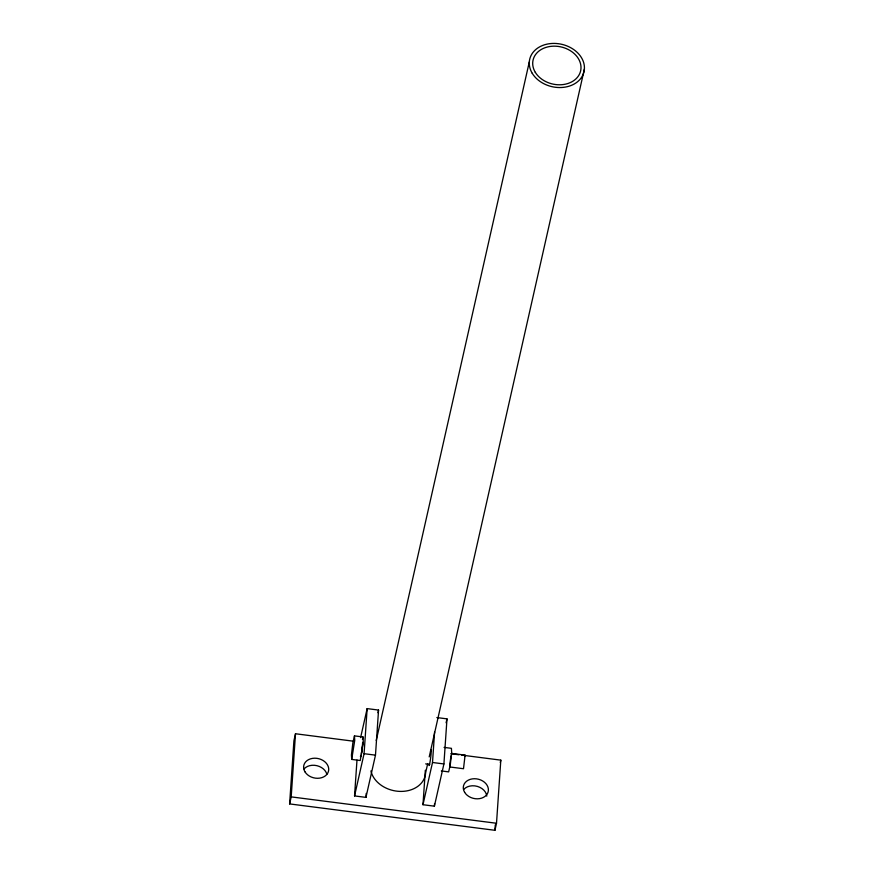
<?xml version="1.0" encoding="UTF-8"?>
<svg xmlns="http://www.w3.org/2000/svg" width="874" height="874" viewBox="0 0 874 874"><rect width="100%" height="100%" fill="white"/><g stroke="black" fill="none" stroke-linecap="round" stroke-linejoin="round"><path stroke-width="1.31" d="M362.644 742.376L362.284 747.794M461.636 755.103L500.813 760.14L496.508 823.264L494.924 830.3L289.611 803.916L293.915 740.791L295.499 733.756L353.577 741.218M289.611 803.916L291.195 796.88L295.499 733.756M360.591 737.634L367.146 708.606L378.551 710.07L375.481 755.158L365.955 797.383L354.549 795.919L356.985 760.118M354.549 795.919L364.076 753.694L367.146 708.606M365.955 797.383L366.217 793.406M436.847 717.565L446.985 718.865L443.916 763.952L434.389 806.178L422.983 804.714L425.332 770.234M422.983 804.714L432.51 762.489L434.586 731.986M434.389 806.178L434.575 803.534M494.924 830.3L495.285 824.925M450.995 755.879L449.673 765.515M362.12 748.963L361.443 753.202M354.462 735.875L352.812 743.184L351.435 754.961L351.709 759.419L360.263 760.511L363.289 741.425L363.016 736.968L354.462 735.875L354.735 740.333L351.709 759.419M362.47 739.404L363.016 736.968M377.961 712.703L378.551 710.07M376.224 740.54L529.294 61.934M427.714 763.581L425.616 772.9A27.848 21.73 12.7 0 1 399.779 791.396A27.848 21.73 12.7 0 1 370.915 770.923M429.21 756.928L584.389 69.013M446.101 722.82L446.985 718.865M500.278 762.489L500.813 760.14M464.662 756.523L465.088 755.136L451.585 753.399M449.99 767.001L463.504 768.727L465.088 755.136M444.079 747.39L451.421 748.33L451.683 752.787L450.307 764.564L448.657 771.873L441.326 770.934M450.831 753.716L458.937 754.765M364.076 753.694L375.481 755.158M432.51 762.489L443.916 763.952M425.682 763.876L429.735 764.389M291.195 796.88L496.508 823.264M304.043 768.934A12.684 9.898 12.7 0 1 316.88 765.668A12.684 9.898 12.7 0 1 326.865 774.277M463.733 789.451A12.684 9.898 12.7 0 1 477.39 786.403A12.684 9.898 12.7 0 1 486.785 796.138M362.754 743.818A8.074 0.612 -82.7 0 1 361.41 754.109M361.213 755.06A8.074 0.612 -82.7 0 1 360.459 756.163M430.511 751.225A8.074 0.612 -82.7 0 1 430.827 756.425A8.074 0.612 -82.7 0 1 428.894 764.958M532.244 73.296A27.848 21.73 12.7 0 0 579.965 79.436A27.848 21.73 12.7 0 0 558.333 43.7A27.848 21.73 12.7 0 0 532.244 73.296M535.303 72.324A24.396 19.031 12.7 0 0 577.091 77.699A24.396 19.031 12.7 0 0 558.147 46.409A24.396 19.031 12.7 0 0 535.303 72.324M464.64 792.336A12.684 9.898 12.7 0 0 486.381 795.121A12.684 9.898 12.7 0 0 476.527 778.854A12.684 9.898 12.7 0 0 464.64 792.336M304.96 771.808A12.684 9.898 12.7 0 0 326.69 774.604A12.684 9.898 12.7 0 0 316.836 758.326A12.684 9.898 12.7 0 0 304.96 771.808"/></g></svg>
